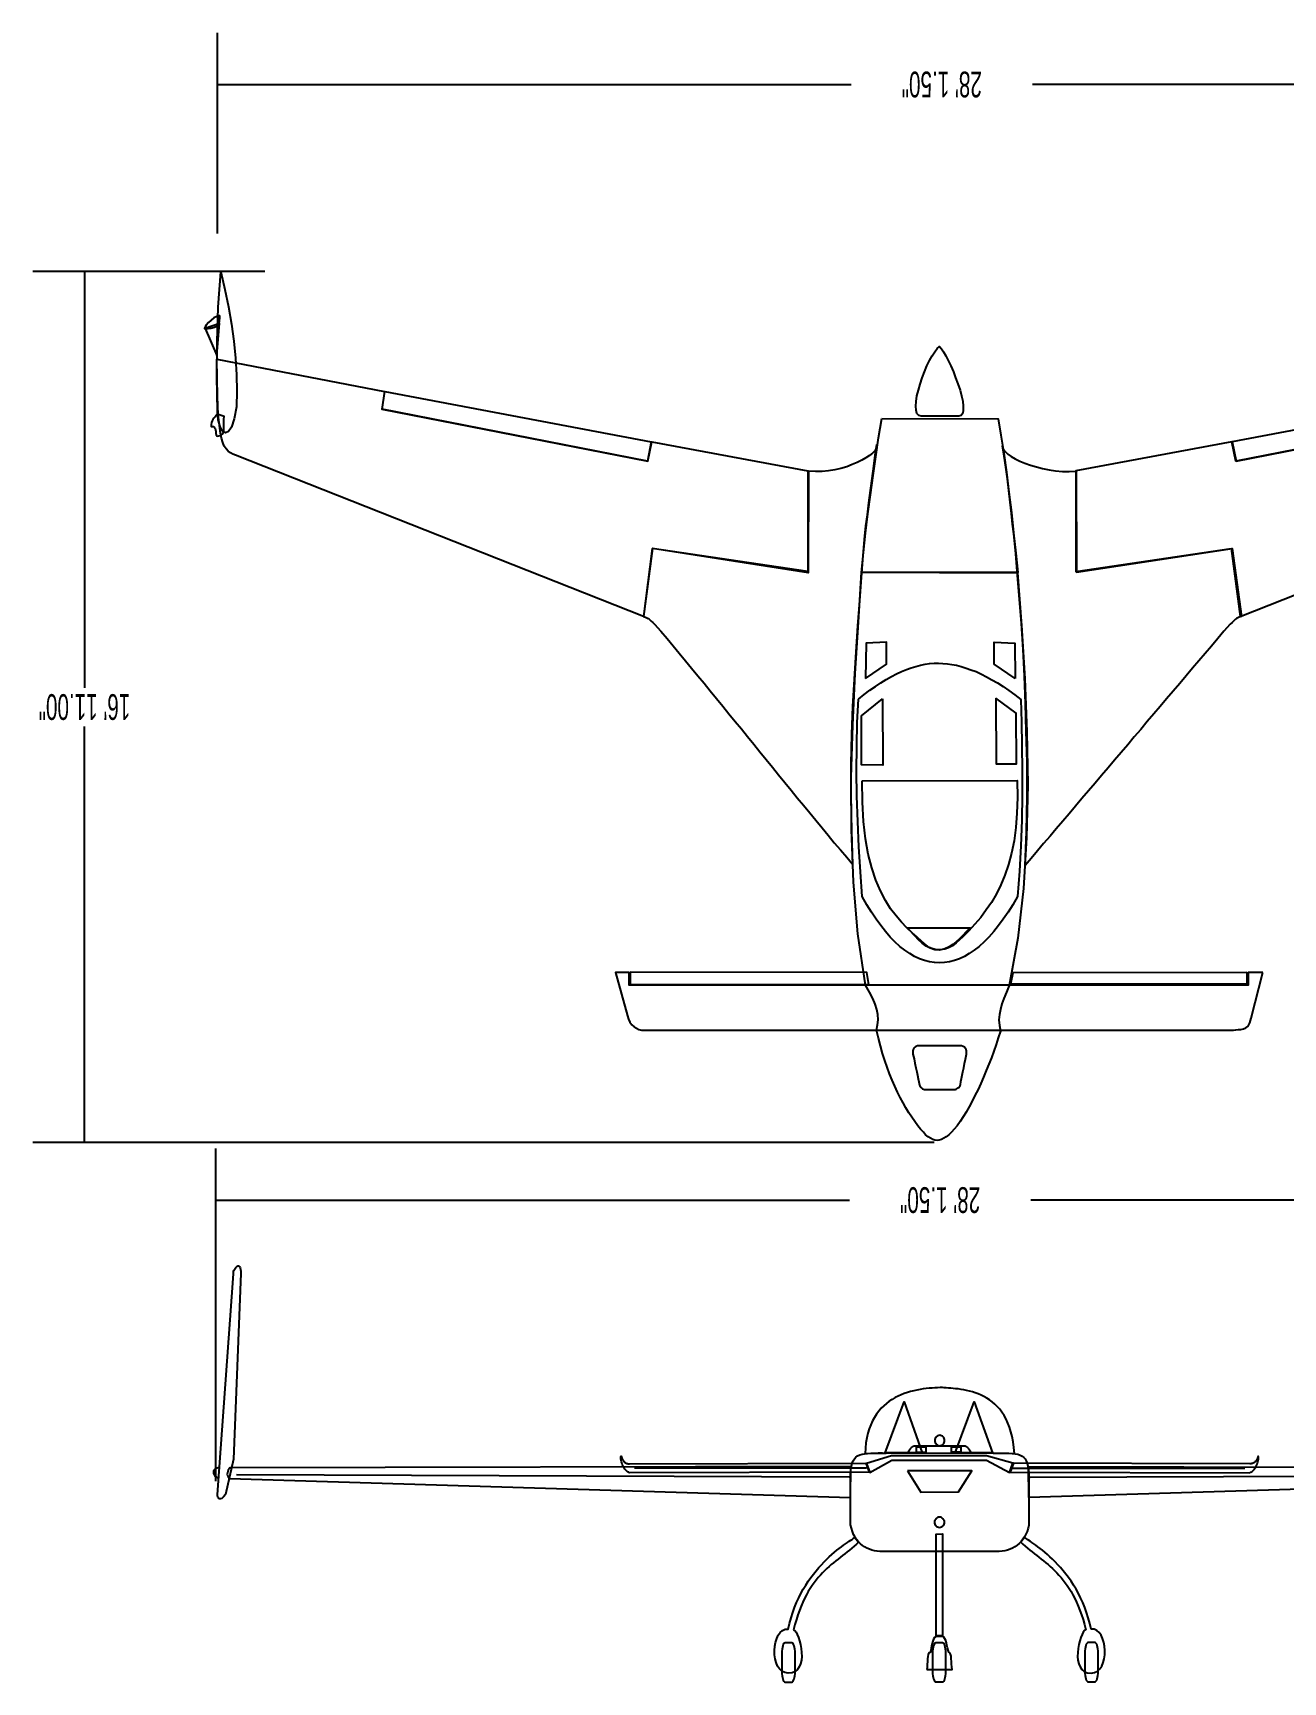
# Model space of a CAD drawing. Extents: x 1.04 to 10, y 0.36 to 7.64.
# Drawn here: x 1.04 to 6.56, y 0.36 to 7.64 of the extents above; entities that cross this region are included whole.
import ezdxf
from ezdxf.enums import TextEntityAlignment as Align

# ---------------------------------------------------------------- set-up
doc = ezdxf.new("R2010")
doc.units = 0
for name, color, linetype in [('5', 5, 'CONTINUOUS'), ('7', 7, 'CONTINUOUS'), ('8', 7, 'CONTINUOUS')]:
    doc.layers.add(name, color=color, linetype=linetype)
doc.styles.add('TXT', font='TXT')

msp = doc.modelspace()

# ---------------------------------------------------------------- linework, layer by layer
at = {"layer": '5', "color": 8, "linetype": 'CONTINUOUS'}
for p, q in [((4.6441, 1.2628), (1.9389, 1.2726)), ((4.7208, 1.302), (3.6965, 1.302)), ((5.367, 1.302), (6.3913, 1.302)), ((5.4437, 1.2628), (8.1488, 1.2726))]:
    msp.add_line(p, q, dxfattribs=at)
for points in [[(1.8692, 6.587), (1.8875, 6.5095), (1.9031, 6.432), (1.9159, 6.3554), (1.9268, 6.2807), (1.9342, 6.206), (1.9387, 6.1322), (1.9406, 6.0603), (1.9387, 5.9902), (1.9287, 5.937), (1.9159, 5.9015), (1.9031, 5.8819), (1.8894, 5.8763), (1.8766, 5.8838), (1.8665, 5.9034), (1.8583, 5.9333), (1.8546, 5.9725), (1.8519, 6.1238), (1.8528, 6.277), (1.8583, 6.4311), (1.8692, 6.587)], [(1.8647, 6.3937), (1.8519, 6.39), (1.8391, 6.3834), (1.8263, 6.3732), (1.8144, 6.3629), (1.8052, 6.3517), (1.7997, 6.3433), (1.7979, 6.3367), (1.8025, 6.3349), (1.8253, 6.3377), (1.8418, 6.3423), (1.8519, 6.347), (1.8583, 6.3535), (1.861, 6.3601), (1.8628, 6.3676), (1.8638, 6.375), (1.8656, 6.3825), (1.8647, 6.3937)], [(1.7997, 6.3367), (1.8519, 6.2172), (1.8628, 6.3592), (1.7997, 6.3367)], [(3.7749, 5.3654), (3.7355, 5.0647), (1.9342, 5.7773), (1.9223, 5.782), (1.9113, 5.7876), (1.9012, 5.795), (1.893, 5.8053), (1.8848, 5.8174), (1.8784, 5.8324), (1.8729, 5.852), (1.8683, 5.8744), (1.8583, 5.9557), (1.8546, 6.0369), (1.8537, 6.1182), (1.8519, 6.2004), (2.5925, 6.0584), (2.5797, 5.9809), (3.7547, 5.7511), (3.7721, 5.8361), (4.4616, 5.7072), (4.4616, 5.2627), (3.7749, 5.3654)], [(4.9627, 5.9491), (4.9517, 5.9529), (4.9435, 5.9613), (4.9398, 5.9753), (4.938, 5.993), (4.9398, 6.0145), (4.9435, 6.0388), (4.9499, 6.064), (4.9572, 6.0911), (4.9663, 6.1182), (4.9764, 6.1453), (4.9874, 6.1714), (4.9992, 6.1948), (5.0102, 6.2163), (5.0221, 6.234), (5.0331, 6.248), (5.0431, 6.2564), (5.0514, 6.2471), (5.0605, 6.234), (5.0706, 6.2163), (5.0815, 6.1948), (5.0925, 6.1714), (5.1044, 6.1453), (5.1145, 6.1191), (5.1245, 6.092), (5.1337, 6.0649), (5.1401, 6.0388), (5.1456, 6.0154), (5.1483, 5.994), (5.1483, 5.9762), (5.1456, 5.9622), (5.1382, 5.9529), (5.1282, 5.9491), (4.9627, 5.9491)], [(6.3306, 5.3654), (6.3709, 5.0647), (8.1722, 5.7773), (8.1841, 5.782), (8.1942, 5.7876), (8.2042, 5.795), (8.2134, 5.8053), (8.2216, 5.8174), (8.228, 5.8324), (8.2335, 5.852), (8.2381, 5.8744), (8.2481, 5.9557), (8.2518, 6.0369), (8.2527, 6.1182), (8.2545, 6.2004), (7.513, 6.0584), (7.5267, 5.9809), (6.3517, 5.7511), (6.3343, 5.8361), (5.6448, 5.7072), (5.6448, 5.2627), (6.3306, 5.3654)], [(2.5934, 6.0584), (3.7703, 5.8361), (3.7529, 5.7502), (2.5816, 5.9809), (2.5934, 6.0584)], [(7.513, 6.0584), (6.3361, 5.8361), (6.3535, 5.7502), (7.5248, 5.9809), (7.513, 6.0584)], [(1.8537, 5.9585), (1.8491, 5.9519), (1.8445, 5.9463), (1.8391, 5.9398), (1.8345, 5.9342), (1.8308, 5.9286), (1.8281, 5.9211), (1.8263, 5.9127), (1.8263, 5.9034), (1.8354, 5.9034), (1.8418, 5.8996), (1.8445, 5.895), (1.8464, 5.8884), (1.8473, 5.8819), (1.8473, 5.8744), (1.8491, 5.8669), (1.8528, 5.8613), (1.8683, 5.8641), (1.8775, 5.8716), (1.882, 5.8819), (1.883, 5.894), (1.883, 5.908), (1.882, 5.923), (1.882, 5.9361), (1.8848, 5.9482), (1.8537, 5.9585)], [(4.788, 5.9389), (5.3019, 5.9379), (5.3147, 5.866), (5.3266, 5.7866), (5.3385, 5.7016), (5.3495, 5.6138), (5.3604, 5.5242), (5.3705, 5.4336), (5.3806, 5.3448), (5.3888, 5.2589), (4.6984, 5.2589), (4.7076, 5.3467), (4.7167, 5.4326), (4.7268, 5.5176), (4.7377, 5.6026), (4.7496, 5.6867), (4.7615, 5.7698), (4.7743, 5.8539), (4.788, 5.9389)], [(4.767, 5.824), (4.767, 5.8156), (4.7633, 5.8072), (4.7569, 5.7969), (4.7469, 5.7866), (4.7341, 5.7754), (4.7185, 5.7651), (4.7002, 5.7549), (4.6801, 5.7446), (4.6573, 5.7353), (4.6335, 5.7259), (4.6079, 5.7184), (4.5814, 5.7128), (4.553, 5.7082), (4.5247, 5.7054), (4.4954, 5.7044), (4.4652, 5.7063), (4.4634, 5.258), (3.7758, 5.3654), (3.7355, 5.0647), (3.7447, 5.0609), (3.7511, 5.0581), (3.7566, 5.0553), (3.7611, 5.0525), (3.7657, 5.0488), (3.7703, 5.0441), (3.7767, 5.0385), (3.7849, 5.031), (3.8124, 4.9993), (3.8398, 4.9666), (3.8672, 4.9348), (3.8937, 4.9021), (3.9212, 4.8685), (3.9486, 4.8358), (3.976, 4.8031), (4.0035, 4.7695), (4.0309, 4.7359), (4.0583, 4.7023), (4.0858, 4.6686), (4.1132, 4.635), (4.1406, 4.6014), (4.1681, 4.5678), (4.1955, 4.5342), (4.2229, 4.5005), (4.2504, 4.466), (4.2778, 4.4323), (4.3052, 4.3987), (4.3326, 4.3651), (4.3601, 4.3315), (4.3875, 4.2979), (4.4149, 4.2642), (4.4424, 4.2306), (4.4698, 4.197), (4.4972, 4.1643), (4.5247, 4.1316), (4.5521, 4.098), (4.5786, 4.0653), (4.6061, 4.0335), (4.6335, 4.0009), (4.6609, 3.9691), (4.6554, 4.1167), (4.6536, 4.267), (4.6536, 4.4127), (4.6563, 4.5444), (4.6609, 4.6668), (4.6673, 4.7882), (4.6746, 4.9077), (4.6829, 5.0236), (4.6911, 5.1338), (4.6993, 5.2374), (4.7066, 5.3336), (4.713, 5.4205), (4.7185, 5.4653), (4.7249, 5.5139), (4.7313, 5.5662), (4.7386, 5.6204), (4.746, 5.6745), (4.7533, 5.7278), (4.7597, 5.7773), (4.767, 5.824)], [(5.3211, 5.8184), (5.3211, 5.81), (5.3257, 5.8016), (5.3339, 5.7922), (5.3449, 5.782), (5.3595, 5.7717), (5.3778, 5.7614), (5.3979, 5.7511), (5.4199, 5.7418), (5.4446, 5.7325), (5.4711, 5.725), (5.4985, 5.7175), (5.5269, 5.7119), (5.5561, 5.7072), (5.5863, 5.7054), (5.6165, 5.7044), (5.6466, 5.7063), (5.6476, 5.2608), (6.3361, 5.3654), (6.3763, 5.0647), (6.3672, 5.0609), (6.3608, 5.0581), (6.3553, 5.0553), (6.3507, 5.0525), (6.3462, 5.0488), (6.3416, 5.0441), (6.3352, 5.0385), (6.327, 5.031), (6.2995, 4.9993), (6.2721, 4.9666), (6.2447, 4.9339), (6.2163, 4.9012), (6.1889, 4.8685), (6.1605, 4.8358), (6.1322, 4.8022), (6.1039, 4.7686), (6.0755, 4.735), (6.0462, 4.7013), (6.0179, 4.6677), (5.9896, 4.6341), (5.9603, 4.6005), (5.9319, 4.5659), (5.9027, 4.5323), (5.8743, 4.4977), (5.8451, 4.4641), (5.8158, 4.4305), (5.7875, 4.3959), (5.7582, 4.3623), (5.7299, 4.3277), (5.7015, 4.2941), (5.6723, 4.2605), (5.6439, 4.2269), (5.6156, 4.1933), (5.5872, 4.1606), (5.5589, 4.1269), (5.5314, 4.0942), (5.5031, 4.0616), (5.4757, 4.0289), (5.4482, 3.9962), (5.4208, 3.9644), (5.4272, 4.1139), (5.4299, 4.2689), (5.4299, 4.4211), (5.4263, 4.5584), (5.4235, 4.6808), (5.419, 4.8013), (5.4126, 4.919), (5.4052, 5.0329), (5.397, 5.1412), (5.3879, 5.2449), (5.3796, 5.3411), (5.3714, 5.4289), (5.3659, 5.4728), (5.3604, 5.5195), (5.355, 5.5699), (5.3495, 5.6213), (5.3431, 5.6727), (5.3367, 5.724), (5.3294, 5.7726), (5.3211, 5.8184)], [(4.6984, 5.2599), (5.387, 5.258), (5.4052, 5.0254), (5.4199, 4.7901), (5.429, 4.5547), (5.4327, 4.3203), (5.4272, 4.0886), (5.4135, 3.8636), (5.3888, 3.6441), (5.3513, 3.4339), (5.3385, 3.405), (5.3275, 3.3779), (5.3184, 3.3536), (5.312, 3.3293), (5.3074, 3.306), (5.3056, 3.2826), (5.3074, 3.2583), (5.312, 3.2322), (5.3028, 3.2032), (5.2937, 3.1743), (5.2836, 3.1453), (5.2727, 3.1154), (5.2617, 3.0865), (5.2498, 3.0585), (5.2379, 3.0295), (5.2251, 3.0024), (5.2132, 2.9753), (5.1995, 2.9483), (5.1867, 2.923), (5.1739, 2.8988), (5.1602, 2.8754), (5.1474, 2.8539), (5.1346, 2.8334), (5.1218, 2.8147), (5.1081, 2.7998), (5.0962, 2.7867), (5.0843, 2.7755), (5.0733, 2.7661), (5.0623, 2.7596), (5.0523, 2.754), (5.0422, 2.7512), (5.0322, 2.7502), (5.0221, 2.7512), (5.013, 2.754), (5.0029, 2.7596), (4.9928, 2.7661), (4.9819, 2.7755), (4.9718, 2.7867), (4.9599, 2.7998), (4.948, 2.8147), (4.9343, 2.8334), (4.9206, 2.853), (4.9078, 2.8726), (4.895, 2.8941), (4.8822, 2.9165), (4.8694, 2.9398), (4.8575, 2.9641), (4.8456, 2.9893), (4.8347, 3.0164), (4.8228, 3.0445), (4.8127, 3.0734), (4.8017, 3.1033), (4.7917, 3.135), (4.7825, 3.1677), (4.7734, 3.2014), (4.7642, 3.2369), (4.7688, 3.2602), (4.7716, 3.2836), (4.7706, 3.306), (4.767, 3.3284), (4.7597, 3.3527), (4.7487, 3.3779), (4.7341, 3.4059), (4.7158, 3.4367), (4.6829, 3.6627), (4.6637, 3.8916), (4.6545, 4.1232), (4.6536, 4.3539), (4.66, 4.5846), (4.671, 4.8134), (4.6847, 5.0394), (4.6984, 5.2599)], [(4.7158, 4.7901), (4.8091, 4.8545), (4.8091, 4.9507), (4.7194, 4.947), (4.7158, 4.7901)], [(5.3778, 4.7901), (5.2845, 4.8545), (5.2845, 4.9507), (5.3751, 4.947), (5.3778, 4.7901)], [(4.6847, 4.6995), (4.7103, 4.72), (4.7359, 4.7387), (4.7606, 4.7555), (4.7844, 4.7714), (4.8081, 4.7863), (4.831, 4.7994), (4.8529, 4.8106), (4.8758, 4.8209), (4.8968, 4.8302), (4.9179, 4.8377), (4.9389, 4.8442), (4.9599, 4.8498), (4.98, 4.8536), (4.9992, 4.8564), (5.0194, 4.8582), (5.0386, 4.8582), (5.0578, 4.8573), (5.0779, 4.8554), (5.098, 4.8526), (5.1181, 4.8489), (5.1392, 4.8433), (5.1602, 4.8368), (5.1821, 4.8293), (5.205, 4.8209), (5.2279, 4.8097), (5.2507, 4.7985), (5.2745, 4.7854), (5.2992, 4.7714), (5.3239, 4.7555), (5.3495, 4.7378), (5.376, 4.7191), (5.4025, 4.6985), (5.4052, 4.5977), (5.4071, 4.4931), (5.408, 4.3857), (5.408, 4.2754), (5.4062, 4.1643), (5.4025, 4.0522), (5.3961, 3.9401), (5.387, 3.8271), (5.3668, 3.7916), (5.3458, 3.7589), (5.3248, 3.7272), (5.3037, 3.6992), (5.2827, 3.673), (5.2608, 3.6487), (5.2397, 3.6273), (5.2178, 3.6076), (5.1968, 3.5908), (5.1748, 3.5759), (5.1529, 3.5628), (5.1309, 3.5525), (5.109, 3.5451), (5.087, 3.5385), (5.0651, 3.5357), (5.0431, 3.5348), (5.0212, 3.5357), (4.9992, 3.5385), (4.9773, 3.5451), (4.9554, 3.5525), (4.9334, 3.5628), (4.9115, 3.5759), (4.8895, 3.5908), (4.8685, 3.6076), (4.8465, 3.6273), (4.8255, 3.6487), (4.8045, 3.673), (4.7835, 3.6992), (4.7633, 3.7272), (4.7423, 3.7589), (4.7222, 3.7916), (4.7021, 3.8271), (4.6948, 3.9364), (4.6874, 4.0466), (4.682, 4.1587), (4.6783, 4.2708), (4.6765, 4.3819), (4.6774, 4.4912), (4.6792, 4.5967), (4.6847, 4.6995)], [(4.7917, 4.7004), (4.7935, 4.4081), (4.6993, 4.4099), (4.6984, 4.6257), (4.7917, 4.7004)], [(5.2919, 4.7041), (5.2928, 4.4137), (5.3833, 4.4137), (5.3824, 4.6369), (5.2919, 4.7041)], [(4.7021, 4.339), (5.386, 4.3399), (5.387, 4.2652), (5.3851, 4.1961), (5.3806, 4.1325), (5.3723, 4.0737), (5.3614, 4.0195), (5.3476, 3.9691), (5.3321, 3.9224), (5.3138, 3.8794), (5.2946, 3.8393), (5.2727, 3.8019), (5.2489, 3.7683), (5.2251, 3.7356), (5.1995, 3.7057), (5.1721, 3.6768), (5.1456, 3.6497), (5.1172, 3.6235), (5.1007, 3.6104), (5.0834, 3.6011), (5.066, 3.5946), (5.0477, 3.5918), (5.0303, 3.5927), (5.013, 3.5964), (4.9974, 3.603), (4.9837, 3.6123), (4.9654, 3.6291), (4.9444, 3.6478), (4.9224, 3.6674), (4.8987, 3.6889), (4.8749, 3.7141), (4.8511, 3.7421), (4.8273, 3.7739), (4.8045, 3.8103), (4.7825, 3.8523), (4.7624, 3.9), (4.7441, 3.9542), (4.7286, 4.0149), (4.7167, 4.083), (4.7076, 4.1596), (4.703, 4.2446), (4.7021, 4.339)], [(4.9005, 3.6898), (5.1785, 3.6898), (5.1611, 3.6721), (5.1465, 3.6562), (5.1318, 3.6403), (5.1172, 3.6273), (5.1017, 3.6151), (5.0852, 3.6048), (5.066, 3.5964), (5.0431, 3.5908), (5.0221, 3.5927), (5.002, 3.5992), (4.9846, 3.6086), (4.9672, 3.6217), (4.9508, 3.6366), (4.9343, 3.6534), (4.9179, 3.6712), (4.9005, 3.6898)], [(6.4705, 3.4918), (6.4056, 3.4918), (6.4056, 3.4367), (3.6724, 3.4367), (3.6724, 3.4918), (3.613, 3.4918), (3.666, 3.3013), (3.6697, 3.2854), (3.6761, 3.2723), (3.6843, 3.2611), (3.6944, 3.2527), (3.7045, 3.2462), (3.7154, 3.2406), (3.7264, 3.2378), (3.7355, 3.2369), (6.3416, 3.2369), (6.3517, 3.2387), (6.3626, 3.2397), (6.3745, 3.2406), (6.3855, 3.2425), (6.3955, 3.2471), (6.4056, 3.2555), (6.4138, 3.2695), (6.4202, 3.2901), (6.4705, 3.4918)], [(3.677, 3.4928), (3.677, 3.4395), (4.7313, 3.4395), (4.7222, 3.4918), (3.677, 3.4928)], [(6.401, 3.4928), (6.401, 3.4405), (5.3577, 3.4414), (5.3678, 3.4918), (6.401, 3.4928)], [(4.9828, 2.9753), (4.991, 2.9753), (4.9983, 2.9753), (5.0066, 2.9753), (5.0148, 2.9753), (5.0221, 2.9753), (5.0303, 2.9753), (5.0377, 2.9753), (5.045, 2.9753), (5.0523, 2.9753), (5.0605, 2.9753), (5.0678, 2.9753), (5.0761, 2.9753), (5.0834, 2.9753), (5.0916, 2.9753), (5.0989, 2.9753), (5.1071, 2.9753), (5.1126, 2.9753), (5.1172, 2.9772), (5.1218, 2.9791), (5.1254, 2.9819), (5.1291, 2.9847), (5.1318, 2.9884), (5.1337, 2.9922), (5.1355, 2.9959), (5.1373, 3.0099), (5.1401, 3.0239), (5.1428, 3.0388), (5.1465, 3.0538), (5.1501, 3.0715), (5.1538, 3.0902), (5.1574, 3.1098), (5.162, 3.1313), (5.1629, 3.1388), (5.162, 3.1453), (5.1602, 3.1519), (5.1565, 3.1575), (5.1529, 3.1621), (5.1474, 3.1659), (5.141, 3.1677), (5.1337, 3.1687), (5.1218, 3.1687), (5.1108, 3.1687), (5.0989, 3.1687), (5.0879, 3.1687), (5.0761, 3.1687), (5.0651, 3.1687), (5.0541, 3.1687), (5.0431, 3.1687), (5.0322, 3.1687), (5.0203, 3.1687), (5.0093, 3.1687), (4.9983, 3.1687), (4.9874, 3.1687), (4.9755, 3.1687), (4.9645, 3.1687), (4.9526, 3.1687), (4.9453, 3.1677), (4.9389, 3.1659), (4.9343, 3.1621), (4.9298, 3.1575), (4.927, 3.1519), (4.9252, 3.1453), (4.9252, 3.1388), (4.9261, 3.1313), (4.9307, 3.1108), (4.9343, 3.0912), (4.9389, 3.0715), (4.9426, 3.0538), (4.9453, 3.0388), (4.949, 3.023), (4.9526, 3.009), (4.9554, 2.995), (4.9563, 2.9912), (4.9581, 2.9875), (4.9608, 2.9837), (4.9645, 2.9809), (4.9682, 2.9781), (4.9727, 2.9772), (4.9773, 2.9753), (4.9828, 2.9753)], [(1.9573, 2.162), (1.9246, 1.3424), (1.8896, 1.1871), (1.8808, 1.1761), (1.8734, 1.1694), (1.8676, 1.1668), (1.8629, 1.1674), (1.8593, 1.1706), (1.8568, 1.1752), (1.855, 1.181), (1.8542, 1.1871), (1.925, 2.1614), (1.925, 2.1663), (1.9259, 2.1713), (1.9273, 2.1762), (1.9295, 2.1809), (1.932, 2.1852), (1.9349, 2.1893), (1.938, 2.1922), (1.9412, 2.1945), (1.9445, 2.196), (1.9477, 2.196), (1.9506, 2.1945), (1.953, 2.1919), (1.9551, 2.1873), (1.9566, 2.1809), (1.9573, 2.1724), (1.9573, 2.162)], [(5.3742, 1.3682), (5.3719, 1.3944), (5.3686, 1.4191), (5.3641, 1.4422), (5.3587, 1.4638), (5.3524, 1.4837), (5.3452, 1.502), (5.3372, 1.5193), (5.3284, 1.5349), (5.319, 1.5494), (5.3091, 1.5627), (5.2984, 1.5748), (5.2874, 1.5856), (5.276, 1.5956), (5.2641, 1.6044), (5.2517, 1.6124), (5.2394, 1.6194), (5.2266, 1.6255), (5.2138, 1.6312), (5.2011, 1.6357), (5.1883, 1.6398), (5.1755, 1.6434), (5.1627, 1.6463), (5.1504, 1.6488), (5.1381, 1.6509), (5.1262, 1.6524), (5.1145, 1.6538), (5.1035, 1.6549), (5.0928, 1.6558), (5.0827, 1.6565), (5.0732, 1.6572), (5.0643, 1.6579), (5.0562, 1.6586), (5.0454, 1.6583), (5.0342, 1.6579), (5.0223, 1.6572), (5.0102, 1.6565), (4.9975, 1.6554), (4.9845, 1.654), (4.971, 1.6524), (4.9573, 1.6504), (4.9434, 1.6477), (4.9295, 1.6447), (4.9156, 1.6411), (4.9015, 1.637), (4.8876, 1.6325), (4.8739, 1.6271), (4.8602, 1.621), (4.8468, 1.6142), (4.8338, 1.6065), (4.821, 1.5981), (4.8087, 1.5888), (4.7968, 1.5784), (4.7856, 1.5673), (4.7748, 1.5548), (4.7647, 1.5417), (4.7555, 1.5272), (4.747, 1.5116), (4.7394, 1.4948), (4.7324, 1.4769), (4.7266, 1.4576), (4.7219, 1.437), (4.7181, 1.4151), (4.7156, 1.3917), (4.7143, 1.3668), (4.9019, 1.37), (4.9042, 1.3743), (4.9073, 1.3793), (4.9109, 1.3842), (4.9152, 1.3895), (4.9194, 1.394), (4.9237, 1.3976), (4.9275, 1.4001), (4.9311, 1.401), (5.1558, 1.4015), (5.1589, 1.4003), (5.1627, 1.3976), (5.1668, 1.394), (5.171, 1.3892), (5.1751, 1.3842), (5.1789, 1.379), (5.182, 1.3743), (5.1842, 1.37), (5.3742, 1.3682)], [(4.803, 1.37), (4.8867, 1.5963), (4.9672, 1.37), (4.803, 1.37)], [(5.1125, 1.37), (5.1961, 1.5963), (5.2766, 1.37), (5.1125, 1.37)], [(5.0439, 1.4017), (5.0481, 1.4021), (5.0522, 1.4035), (5.0558, 1.4058), (5.0591, 1.4087), (5.0616, 1.4121), (5.0636, 1.416), (5.065, 1.4203), (5.0654, 1.4248), (5.065, 1.4293), (5.0636, 1.4336), (5.0616, 1.4375), (5.0591, 1.4409), (5.0558, 1.4438), (5.0522, 1.4461), (5.0481, 1.4474), (5.0439, 1.4479), (5.0396, 1.4474), (5.0358, 1.4461), (5.0322, 1.4438), (5.0289, 1.4409), (5.0264, 1.4375), (5.0244, 1.4336), (5.023, 1.4293), (5.0226, 1.4248), (5.023, 1.4203), (5.0244, 1.416), (5.0264, 1.4121), (5.0289, 1.4087), (5.0322, 1.4058), (5.0358, 1.4035), (5.0396, 1.4021), (5.0439, 1.4017)], [(4.7329, 1.2844), (3.6736, 1.2825), (3.6695, 1.2844), (3.6655, 1.2871), (3.6615, 1.2902), (3.6577, 1.2943), (3.6541, 1.2986), (3.6507, 1.3036), (3.6476, 1.3088), (3.6447, 1.3143), (3.6422, 1.3199), (3.6399, 1.3256), (3.6384, 1.3312), (3.637, 1.3367), (3.6361, 1.3421), (3.6359, 1.3471), (3.6361, 1.3516), (3.637, 1.3557), (3.6384, 1.3514), (3.6399, 1.3476), (3.6415, 1.3439), (3.6433, 1.3408), (3.6451, 1.3376), (3.6471, 1.3349), (3.6491, 1.3324), (3.6514, 1.3303), (3.6539, 1.3283), (3.6563, 1.3267), (3.659, 1.3251), (3.6617, 1.324), (3.6646, 1.3229), (3.6678, 1.3222), (3.6709, 1.3217), (3.6743, 1.3213), (4.7178, 1.3244), (4.7329, 1.2844)], [(4.7912, 0.9344), (4.7791, 0.9348), (4.7674, 0.9362), (4.7557, 0.9382), (4.7443, 0.9409), (4.7333, 0.9448), (4.7225, 0.9493), (4.7125, 0.955), (4.7026, 0.9616), (4.6936, 0.969), (4.6851, 0.9776), (4.6773, 0.9874), (4.6701, 0.998), (4.6638, 1.01), (4.6584, 1.0232), (4.6539, 1.0374), (4.6503, 1.0531), (4.6503, 1.2622), (4.6506, 1.2812), (4.6519, 1.2979), (4.6542, 1.3122), (4.6575, 1.3247), (4.6618, 1.3351), (4.6672, 1.3437), (4.6739, 1.3509), (4.6817, 1.3566), (4.6907, 1.3609), (4.701, 1.3643), (4.7125, 1.3666), (4.7255, 1.3682), (4.7398, 1.3691), (4.7553, 1.3695), (4.7726, 1.3698), (4.7912, 1.3698), (5.2959, 1.3693), (5.3156, 1.3695), (5.3336, 1.3693), (5.3497, 1.3688), (5.3643, 1.3679), (5.3773, 1.3664), (5.3887, 1.3641), (5.3988, 1.3607), (5.4076, 1.3564), (5.4152, 1.3505), (5.4215, 1.3435), (5.4264, 1.3346), (5.4307, 1.3242), (5.4336, 1.312), (5.4358, 1.2977), (5.4372, 1.2812), (5.4379, 1.2624), (5.4376, 1.0515), (5.4345, 1.037), (5.4302, 1.0234), (5.4248, 1.0107), (5.4188, 0.9992), (5.4116, 0.9885), (5.4038, 0.9788), (5.3952, 0.9699), (5.3861, 0.9622), (5.3762, 0.9552), (5.3656, 0.9493), (5.3547, 0.9446), (5.3435, 0.9405), (5.3316, 0.9376), (5.3197, 0.9357), (5.3073, 0.9346), (5.2948, 0.9346), (4.7912, 0.9344)], [(4.7203, 1.3233), (4.7351, 1.283), (4.8324, 1.3383), (5.2504, 1.3385), (5.3529, 1.2839), (5.3677, 1.3242), (5.2504, 1.3577), (4.8311, 1.3575), (4.7203, 1.3233)], [(5.3549, 1.2844), (6.4142, 1.2825), (6.4182, 1.2844), (6.4222, 1.2871), (6.4263, 1.2902), (6.4301, 1.2943), (6.4337, 1.2986), (6.437, 1.3036), (6.4402, 1.3088), (6.4431, 1.3143), (6.4456, 1.3199), (6.4478, 1.3256), (6.4494, 1.3312), (6.4507, 1.3367), (6.4516, 1.3421), (6.4518, 1.3471), (6.4516, 1.3516), (6.4507, 1.3557), (6.4494, 1.3514), (6.4478, 1.3476), (6.4462, 1.3439), (6.4444, 1.3408), (6.4426, 1.3376), (6.4406, 1.3349), (6.4386, 1.3324), (6.4364, 1.3303), (6.4339, 1.3283), (6.4314, 1.3267), (6.4287, 1.3251), (6.426, 1.324), (6.4231, 1.3229), (6.42, 1.3222), (6.4169, 1.3217), (6.4135, 1.3213), (5.3699, 1.3244), (5.3549, 1.2844)], [(1.8647, 1.3034), (1.8582, 1.3036), (1.8526, 1.3029), (1.8477, 1.3016), (1.8438, 1.2998), (1.8407, 1.2973), (1.8385, 1.2945), (1.8371, 1.2911), (1.8364, 1.2878), (1.8367, 1.2839), (1.8376, 1.28), (1.8394, 1.276), (1.8418, 1.2719), (1.845, 1.268), (1.849, 1.2644), (1.8535, 1.2608), (1.8589, 1.2576)], [(4.6517, 1.3095), (1.9098, 1.3038), (1.9057, 1.2991), (1.9024, 1.2939), (1.8999, 1.2882), (1.8983, 1.2825), (1.8979, 1.2764), (1.8992, 1.2703), (1.9024, 1.2637), (1.9073, 1.2574), (4.6501, 1.1734), (4.6517, 1.3095)], [(4.9024, 1.2905), (4.9609, 1.1969), (5.1277, 1.1983), (5.1863, 1.2916), (4.9024, 1.2905)], [(5.4361, 1.3095), (8.178, 1.3038), (8.182, 1.2991), (8.1854, 1.2939), (8.1879, 1.2882), (8.1894, 1.2825), (8.1899, 1.2764), (8.1885, 1.2703), (8.1854, 1.2637), (8.1805, 1.2574), (5.4376, 1.1734), (5.4361, 1.3095)], [(5.043, 1.0413), (5.0475, 1.0418), (5.0515, 1.0431), (5.0553, 1.0451), (5.0587, 1.0479), (5.0614, 1.0513), (5.0634, 1.0549), (5.0647, 1.0592), (5.0652, 1.0637), (5.0647, 1.0683), (5.0634, 1.0723), (5.0614, 1.0762), (5.0587, 1.0796), (5.0553, 1.0823), (5.0515, 1.0843), (5.0475, 1.0857), (5.043, 1.0861), (5.0385, 1.0857), (5.0345, 1.0843), (5.0306, 1.0823), (5.0275, 1.0796), (5.0248, 1.0762), (5.0228, 1.0723), (5.0215, 1.0683), (5.021, 1.0637), (5.0215, 1.0592), (5.0228, 1.0549), (5.0248, 1.0513), (5.0275, 1.0479), (5.0306, 1.0451), (5.0345, 1.0431), (5.0385, 1.0418), (5.043, 1.0413)], [(4.3983, 0.5889), (4.4039, 0.5855), (4.4095, 0.5785), (4.4151, 0.5681), (4.4205, 0.5554), (4.4254, 0.5405), (4.4295, 0.5239), (4.4324, 0.5065), (4.4342, 0.4888), (4.4346, 0.4711), (4.4331, 0.4542), (4.4297, 0.4383), (4.4241, 0.4245), (4.4162, 0.4127), (4.4055, 0.4041), (4.392, 0.3987), (4.3752, 0.3973), (4.36, 0.3996), (4.347, 0.4059), (4.3362, 0.4159), (4.3277, 0.4288), (4.3212, 0.444), (4.3169, 0.4607), (4.3144, 0.4788), (4.3142, 0.4974), (4.3158, 0.5158), (4.3192, 0.5334), (4.3243, 0.55), (4.3313, 0.5645), (4.3398, 0.5767), (4.3501, 0.5855), (4.362, 0.591), (4.3752, 0.5919), (4.381, 0.6173), (4.3878, 0.6415), (4.3952, 0.6648), (4.4035, 0.6872), (4.4122, 0.7088), (4.4214, 0.7294), (4.4313, 0.7491), (4.4416, 0.7679), (4.4523, 0.7858), (4.4636, 0.803), (4.4748, 0.8193), (4.4864, 0.8347), (4.4981, 0.8494), (4.5098, 0.8633), (4.5216, 0.8764), (4.5335, 0.8886), (4.5452, 0.9004), (4.5566, 0.9113), (4.5681, 0.9215), (4.5793, 0.931), (4.59, 0.9398), (4.6003, 0.948), (4.6102, 0.9554), (4.6196, 0.9625), (4.6286, 0.9688), (4.6367, 0.9745), (4.6443, 0.9797), (4.651, 0.9842), (4.6571, 0.9883), (4.6622, 0.9917), (4.6665, 0.9946), (4.6696, 0.9971), (4.6858, 0.9756), (4.6759, 0.9665), (4.6658, 0.9577), (4.656, 0.9491), (4.6459, 0.9409), (4.6358, 0.9328), (4.6255, 0.9249), (4.6154, 0.9169), (4.6053, 0.909), (4.5952, 0.9011), (4.5853, 0.8932), (4.5752, 0.885), (4.5654, 0.8766), (4.5555, 0.868), (4.5456, 0.8592), (4.536, 0.8499), (4.5263, 0.8404), (4.5169, 0.8304), (4.5077, 0.8198), (4.4985, 0.8087), (4.4896, 0.7969), (4.4806, 0.7844), (4.4721, 0.7713), (4.4636, 0.7572), (4.4553, 0.7425), (4.4472, 0.7271), (4.4393, 0.7106), (4.4319, 0.6929), (4.4245, 0.6746), (4.4176, 0.6549), (4.4109, 0.634), (4.4044, 0.612), (4.3983, 0.5889)], [(5.028, 0.5624), (5.0284, 1.0116), (5.056, 1.0121), (5.0567, 0.5629), (5.028, 0.5624)], [(5.6894, 0.5889), (5.6838, 0.5855), (5.6782, 0.5785), (5.6726, 0.5681), (5.6672, 0.5554), (5.6623, 0.5405), (5.6583, 0.5239), (5.6554, 0.5065), (5.6536, 0.4888), (5.6531, 0.4711), (5.6547, 0.4542), (5.6581, 0.4383), (5.6637, 0.4245), (5.6715, 0.4127), (5.6823, 0.4041), (5.6957, 0.3987), (5.7125, 0.3973), (5.7278, 0.3996), (5.7408, 0.4059), (5.7516, 0.4159), (5.7601, 0.4288), (5.7666, 0.444), (5.7708, 0.4607), (5.7733, 0.4788), (5.7735, 0.4974), (5.772, 0.5158), (5.7686, 0.5334), (5.7634, 0.55), (5.7565, 0.5645), (5.748, 0.5767), (5.7377, 0.5855), (5.7258, 0.591), (5.7125, 0.5919), (5.7067, 0.6173), (5.7, 0.6415), (5.6926, 0.6648), (5.6843, 0.6872), (5.6755, 0.7088), (5.6663, 0.7294), (5.6565, 0.7491), (5.6462, 0.7679), (5.6354, 0.7858), (5.6242, 0.803), (5.613, 0.8193), (5.6013, 0.8347), (5.5897, 0.8494), (5.578, 0.8633), (5.5661, 0.8764), (5.5542, 0.8886), (5.5426, 0.9004), (5.5311, 0.9113), (5.5197, 0.9215), (5.5085, 0.931), (5.4977, 0.9398), (5.4874, 0.948), (5.4775, 0.9554), (5.4681, 0.9625), (5.4592, 0.9688), (5.4511, 0.9745), (5.4435, 0.9797), (5.4367, 0.9842), (5.4307, 0.9883), (5.4255, 0.9917), (5.4213, 0.9946), (5.4181, 0.9971), (5.402, 0.9756), (5.4118, 0.9665), (5.4219, 0.9577), (5.4318, 0.9491), (5.4419, 0.9409), (5.452, 0.9328), (5.4623, 0.9249), (5.4724, 0.9169), (5.4825, 0.909), (5.4926, 0.9011), (5.5024, 0.8932), (5.5125, 0.885), (5.5224, 0.8766), (5.5323, 0.868), (5.5421, 0.8592), (5.5518, 0.8499), (5.5614, 0.8404), (5.5708, 0.8304), (5.58, 0.8198), (5.5892, 0.8087), (5.5982, 0.7969), (5.6071, 0.7844), (5.6157, 0.7713), (5.6242, 0.7572), (5.6325, 0.7425), (5.6406, 0.7271), (5.6484, 0.7106), (5.6558, 0.6929), (5.6632, 0.6746), (5.6702, 0.6549), (5.6769, 0.634), (5.6834, 0.612), (5.6894, 0.5889)], [(4.3911, 0.5312), (4.3609, 0.5312), (4.3579, 0.5303), (4.3553, 0.5276), (4.353, 0.5235), (4.3508, 0.518), (4.3492, 0.5112), (4.3479, 0.5035), (4.347, 0.4949), (4.3467, 0.4859), (4.3467, 0.4036), (4.347, 0.3944), (4.3479, 0.3857), (4.3492, 0.378), (4.3508, 0.3715), (4.353, 0.3658), (4.3553, 0.3617), (4.3579, 0.359), (4.3609, 0.3581), (4.3911, 0.3581), (4.394, 0.359), (4.3967, 0.3617), (4.399, 0.3658), (4.4012, 0.3715), (4.4028, 0.378), (4.4041, 0.3857), (4.405, 0.3944), (4.4053, 0.4036), (4.4053, 0.4859), (4.405, 0.4949), (4.4041, 0.5035), (4.4028, 0.5112), (4.4012, 0.518), (4.399, 0.5235), (4.3967, 0.5276), (4.394, 0.5303), (4.3911, 0.5312)], [(4.9869, 0.4134), (5.0993, 0.4141), (5.0977, 0.4245), (5.0968, 0.4363), (5.0961, 0.4485), (5.0952, 0.4607), (5.0941, 0.4716), (5.0921, 0.4807), (5.0889, 0.4868), (5.0845, 0.4893), (5.0813, 0.4988), (5.0786, 0.5092), (5.0762, 0.5203), (5.0737, 0.5309), (5.0708, 0.5409), (5.0672, 0.5493), (5.0627, 0.5559), (5.0571, 0.5599), (5.0282, 0.5599), (5.0217, 0.5547), (5.0167, 0.5475), (5.0132, 0.5386), (5.0105, 0.5289), (5.0084, 0.5185), (5.0064, 0.5081), (5.0042, 0.4979), (5.0013, 0.4884), (4.9966, 0.4863), (4.9932, 0.4804), (4.9912, 0.4714), (4.9901, 0.4605), (4.9896, 0.4483), (4.9889, 0.4356), (4.9883, 0.4238), (4.9869, 0.4134)], [(5.0571, 0.5312), (5.0268, 0.5312), (5.0239, 0.5303), (5.0212, 0.5278), (5.019, 0.5235), (5.0167, 0.518), (5.0152, 0.5115), (5.0138, 0.5038), (5.0129, 0.4952), (5.0127, 0.4859), (5.0127, 0.4036), (5.0129, 0.3944), (5.0138, 0.386), (5.0152, 0.3783), (5.0167, 0.3715), (5.019, 0.366), (5.0212, 0.362), (5.0239, 0.3592), (5.0268, 0.3583), (5.0571, 0.3583), (5.06, 0.3592), (5.0627, 0.362), (5.065, 0.366), (5.0672, 0.3715), (5.0688, 0.3783), (5.0701, 0.386), (5.071, 0.3944), (5.0712, 0.4036), (5.0712, 0.4859), (5.071, 0.4952), (5.0701, 0.5038), (5.0688, 0.5115), (5.0672, 0.518), (5.065, 0.5235), (5.0627, 0.5278), (5.06, 0.5303), (5.0571, 0.5312)], [(5.7296, 0.5323), (5.6993, 0.5323), (5.6964, 0.5314), (5.6937, 0.5287), (5.6915, 0.5246), (5.6892, 0.5192), (5.6876, 0.5124), (5.6863, 0.5047), (5.6854, 0.4961), (5.6852, 0.487), (5.6852, 0.4048), (5.6854, 0.3955), (5.6863, 0.3869), (5.6876, 0.3792), (5.6892, 0.3726), (5.6915, 0.3669), (5.6937, 0.3629), (5.6964, 0.3602), (5.6993, 0.3592), (5.7296, 0.3592), (5.7325, 0.3602), (5.7352, 0.3629), (5.7374, 0.3669), (5.7397, 0.3726), (5.7412, 0.3792), (5.7426, 0.3869), (5.7435, 0.3955), (5.7437, 0.4048), (5.7437, 0.487), (5.7435, 0.4961), (5.7426, 0.5047), (5.7412, 0.5124), (5.7397, 0.5192), (5.7374, 0.5246), (5.7352, 0.5287), (5.7325, 0.5314), (5.7296, 0.5323)]]:
    msp.add_lwpolyline(points, dxfattribs=at)
at = {"layer": '7', "color": 8, "linetype": 'CONTINUOUS'}
for points in [[(4.9414, 1.3976), (4.9822, 1.3976), (4.9822, 1.3722), (4.9414, 1.3722), (4.9414, 1.3976)], [(4.9414, 1.3967), (4.9822, 1.3967), (4.9822, 1.3722), (4.9414, 1.3722), (4.9414, 1.3967)], [(5.0966, 1.3967), (5.1369, 1.3967), (5.1372, 1.3967), (5.1372, 1.3967), (5.1372, 1.3967), (5.1372, 1.3965), (5.1372, 1.3729), (5.1372, 1.3727), (5.1372, 1.3727), (5.1372, 1.3727), (5.1369, 1.3727), (5.0966, 1.3727), (5.0963, 1.3727), (5.0963, 1.3727), (5.0963, 1.3727), (5.0963, 1.3729), (5.0963, 1.3965), (5.0963, 1.3967), (5.0963, 1.3967), (5.0963, 1.3967), (5.0966, 1.3967)]]:
    msp.add_lwpolyline(points, dxfattribs=at)
at = {"layer": '8', "color": 8, "linetype": 'CONTINUOUS'}
for p, q in [((1.8548, 6.7569), (1.8548, 7.6419)), ((1.8548, 7.4144), (4.6529, 7.4144)), ((8.2516, 7.4144), (5.4535, 7.4144)), ((2.0633, 6.5884), (1.0398, 6.5884)), ((1.2672, 6.5884), (1.2672, 4.7498)), ((1.2672, 2.7408), (1.2672, 4.5793)), ((5.02, 2.7408), (1.0398, 2.7408)), ((1.8474, 1.2454), (1.8474, 2.7143)), ((1.8474, 2.4869), (4.6455, 2.4869)), ((8.2443, 2.4869), (5.4461, 2.4869))]:
    msp.add_line(p, q, dxfattribs=at)

# ---------------------------------------------------------------- texts
at = {"layer": '8', "color": 8, "linetype": 'CONTINUOUS', "style": 'TXT', "width": 0.6}
for s, p in [('28\' 1.50"', (5.0532, 7.4144)), ('16\' 11.00"', (1.2672, 4.6646)), ('28\' 1.50"', (5.0458, 2.4869))]:
    msp.add_text(s, height=0.11372, rotation=180, dxfattribs=at).set_placement(p, align=Align.MIDDLE)

doc.saveas('drawing.dxf')
